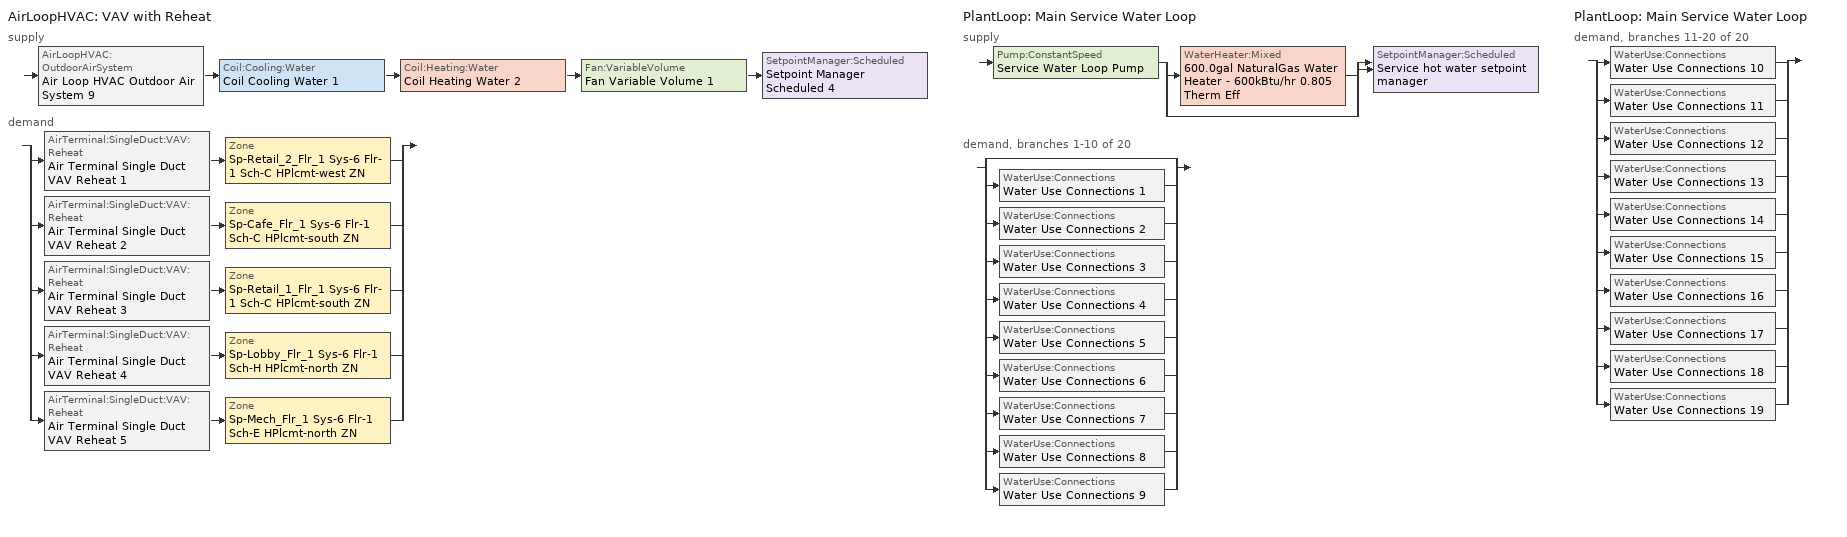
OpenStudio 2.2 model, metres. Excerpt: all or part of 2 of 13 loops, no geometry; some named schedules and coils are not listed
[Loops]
AirLoopHVAC 'VAV with Reheat'
 supply: AirLoopHVAC:OutdoorAirSystem 'Air Loop HVAC Outdoor Air System 9' > Coil:Cooling:Water 'Coil Cooling Water 1' > Coil:Heating:Water 'Coil Heating Water 2' > Fan:VariableVolume 'Fan Variable Volume 1' > SetpointManager:Scheduled 'Setpoint Manager Scheduled 4'
 demand: split
  | AirTerminal:SingleDuct:VAV:Reheat 'Air Terminal Single Duct VAV Reheat 1' > Zone 'Sp-Retail_2_Flr_1 Sys-6 Flr-1 Sch-C HPlcmt-west ZN'
  | AirTerminal:SingleDuct:VAV:Reheat 'Air Terminal Single Duct VAV Reheat 2' > Zone 'Sp-Cafe_Flr_1 Sys-6 Flr-1 Sch-C HPlcmt-south ZN'
  | AirTerminal:SingleDuct:VAV:Reheat 'Air Terminal Single Duct VAV Reheat 3' > Zone 'Sp-Retail_1_Flr_1 Sys-6 Flr-1 Sch-C HPlcmt-south ZN'
  | AirTerminal:SingleDuct:VAV:Reheat 'Air Terminal Single Duct VAV Reheat 4' > Zone 'Sp-Lobby_Flr_1 Sys-6 Flr-1 Sch-H HPlcmt-north ZN'
  | AirTerminal:SingleDuct:VAV:Reheat 'Air Terminal Single Duct VAV Reheat 5' > Zone 'Sp-Mech_Flr_1 Sys-6 Flr-1 Sch-E HPlcmt-north ZN'
PlantLoop 'Main Service Water Loop'
 supply: Pump:ConstantSpeed 'Service Water Loop Pump' > split
  | WaterHeater:Mixed '600.0gal NaturalGas Water Heater - 600kBtu/hr 0.805 Therm Eff'
  | bypass
  join > SetpointManager:Scheduled 'Service hot water setpoint manager'
 demand, branches 1-10 of 20: split
  | bypass
  | WaterUse:Connections 'Water Use Connections 1'
  | WaterUse:Connections 'Water Use Connections 2'
  | WaterUse:Connections 'Water Use Connections 3'
  | WaterUse:Connections 'Water Use Connections 4'
  | WaterUse:Connections 'Water Use Connections 5'
  | WaterUse:Connections 'Water Use Connections 6'
  | WaterUse:Connections 'Water Use Connections 7'
  | WaterUse:Connections 'Water Use Connections 8'
  | WaterUse:Connections 'Water Use Connections 9'
PlantLoop 'Main Service Water Loop'
 demand, branches 11-20 of 20: split
  | WaterUse:Connections 'Water Use Connections 10'
  | WaterUse:Connections 'Water Use Connections 11'
  | WaterUse:Connections 'Water Use Connections 12'
  | WaterUse:Connections 'Water Use Connections 13'
  | WaterUse:Connections 'Water Use Connections 14'
  | WaterUse:Connections 'Water Use Connections 15'
  | WaterUse:Connections 'Water Use Connections 16'
  | WaterUse:Connections 'Water Use Connections 17'
  | WaterUse:Connections 'Water Use Connections 18'
  | WaterUse:Connections 'Water Use Connections 19'
[Sizing:Zone] Zone Cooling Design Supply Air Temperature Input Method=SupplyAirTemperature; Zone Cooling Design Supply Air Temperature {C}=13; Zone Cooling Design Supply Air Temperature Difference {deltaC}=11.11; Zone Heating Design Supply Air Temperature Input Method=SupplyAirTemperature; Zone Heating Design Supply Air Temperature {C}=43; Zone Heating Design Supply Air Temperature Difference {deltaC}=11.11; Zone Cooling Design Supply Air Humidity Ratio {kg-H2O/kg-air}=0.0085; Zone Heating Design Supply Air Humidity Ratio {kg-H2O/kg-air}=0.008; Zone Heating Sizing Factor=1.3; Zone Cooling Sizing Factor=1.1; Cooling Design Air Flow Method=DesignDay; Heating Design Air Flow Method=DesignDay; Account for Dedicated Outdoor Air System=No; Dedicated Outdoor Air System Control Strategy=NeutralSupplyAir; Dedicated Outdoor Air Low Setpoint Temperature for Design {C}=autosize; Dedicated Outdoor Air High Setpoint Temperature for Design {C}=autosize
Sp-Mech_Flr_1 Sys-6 Flr-1 Sch-E HPlcmt-north ZN; Sp-Retail_2_Flr_1 Sys-6 Flr-1 Sch-C HPlcmt-west ZN; Sp-Retail_1_Flr_1 Sys-6 Flr-1 Sch-C HPlcmt-south ZN; Sp-Cafe_Flr_1 Sys-6 Flr-1 Sch-C HPlcmt-south ZN; Sp-Lobby_Flr_1 Sys-6 Flr-1 Sch-H HPlcmt-north ZN
[Zone equipment]
Sp-Mech_Flr_1 Sys-6 Flr-1 Sch-E HPlcmt-north ZN: Air Terminal Single Duct VAV Reheat 5, Zone HVAC Baseboard Convective Water 22
Sp-Retail_2_Flr_1 Sys-6 Flr-1 Sch-C HPlcmt-west ZN: Air Terminal Single Duct VAV Reheat 1, Zone HVAC Baseboard Convective Water 18
Sp-Retail_1_Flr_1 Sys-6 Flr-1 Sch-C HPlcmt-south ZN: Air Terminal Single Duct VAV Reheat 3, Zone HVAC Baseboard Convective Water 20
Sp-Cafe_Flr_1 Sys-6 Flr-1 Sch-C HPlcmt-south ZN: Air Terminal Single Duct VAV Reheat 2, Zone HVAC Baseboard Convective Water 19
Sp-Lobby_Flr_1 Sys-6 Flr-1 Sch-H HPlcmt-north ZN: Air Terminal Single Duct VAV Reheat 4, Zone HVAC Baseboard Convective Water 21
[PlantLoop]
Main Service Water Loop: Glycol Concentration=0; Maximum Loop Temperature {C}=60; Minimum Loop Temperature {C}=10; Plant Loop Volume {m3}=Autocalculate; Load Distribution Scheme=Optimal
[Sizing:Plant]
Main Service Water Loop: Loop Type=Heating; Design Loop Exit Temperature {C}=60; Loop Design Temperature Difference {deltaC}=5; Sizing Option=NonCoincident; Zone Timesteps in Averaging Window=1; Coincident Sizing Factor Mode=None
[AirLoopHVAC]
VAV with Reheat: Availability Schedule=VAV with Reheat Occ Sch; Availability Manager=Availability Manager Night Cycle 7; Design Supply Air Flow Rate {m3/s}=AutoSize
[Sizing:System]
VAV with Reheat: Type of Load to Size On=Sensible; Design Outdoor Air Flow Rate {m3/s}=Autosize; Minimum System Air Flow Ratio=0.3; Preheat Design Temperature {C}=7; Preheat Design Humidity Ratio {kg-H2O/kg-Air}=0.008; Precool Design Temperature {C}=13; Precool Design Humidity Ratio {kg-H2O/kg-Air}=0.008; Central Cooling Design Supply Air Temperature {C}=13; Central Heating Design Supply Air Temperature {C}=13.1; Sizing Option=NonCoincident; 100% Outdoor Air in Cooling=No; 100% Outdoor Air in Heating=No; Central Cooling Design Supply Air Humidity Ratio {kg-H2O/kg-Air}=0.0085; Central Heating Design Supply Air Humidity Ratio {kg-H2O/kg-Air}=0.008; Cooling Design Air Flow Method=DesignDay; Cooling Design Air Flow Rate {m3/s}=0; Heating Design Air Flow Method=DesignDay; Heating Design Air Flow Rate {m3/s}=0; System Outdoor Air Method=ZoneSum; Zone Maximum Outdoor Air Fraction=1; Cooling Supply Air Flow Rate Per Floor Area {m3/s-m2}=0.00996765; Cooling Fraction of Autosized Cooling Supply Air Flow Rate=1; Cooling Supply Air Flow Rate Per Unit Cooling Capacity {m3/s-W}=3.94755e-05; Heating Supply Air Flow Rate Per Floor Area {m3/s-m2}=0.00996765; Heating Fraction of Autosized Heating Supply Air Flow Rate=1; Heating Fraction of Autosized Cooling Supply Air Flow Rate=1; Heating Supply Air Flow Rate Per Unit Heating Capacity {m3/s-W}=3.15882e-05; Cooling Design Capacity Method=CoolingDesignCapacity; Cooling Design Capacity {W}=autosize; Cooling Design Capacity Per Floor Area {W/m2}=234.7; Fraction of Autosized Cooling Design Capacity=1; Heating Design Capacity Method=HeatingDesignCapacity; Heating Design Capacity {W}=autosize; Heating Design Capacity Per Floor Area {W/m2}=157; Fraction of Autosized Heating Design Capacity=1; Central Cooling Capacity Control Method=OnOff
[Controller:OutdoorAir]
Controller Outdoor Air 9: Minimum Outdoor Air Flow Rate {m3/s}=0; Maximum Outdoor Air Flow Rate {m3/s}=Autosize; Economizer Control Type=DifferentialEnthalpy; Economizer Control Action Type=ModulateFlow; Lockout Type=NoLockout; Minimum Limit Type=FixedMinimum; Minimum Outdoor Air Schedule=VAV with Reheat Occ Sch; Controller Mechanical Ventilation=Controller Mechanical Ventilation 9; High Humidity Control=No; Heat Recovery Bypass Control Type=BypassWhenWithinEconomizerLimits
[Controller:MechanicalVentilation]
Controller Mechanical Ventilation 9: Availability Schedule=Always On Discrete; System Outdoor Air Method=ZoneSum
[AirLoopHVAC:OutdoorAirSystem]
Air Loop HVAC Outdoor Air System 9: Controller=Controller Outdoor Air 9
[SetpointManager:Scheduled] Control Variable=Temperature
Name | Schedule
Setpoint Manager Scheduled 4 | Supply Air Temp
Service hot water setpoint manager | Service Water Loop Temp - 140F
[Pump:ConstantSpeed]
Service Water Loop Pump: Rated Flow Rate {m3/s}=autosize; Rated Pump Head {Pa}=29891; Rated Power Consumption {W}=autosize; Motor Efficiency=0.7; Fraction of Motor Inefficiencies to Fluid Stream=0; Pump Control Type=Intermittent
[Fan:VariableVolume]
Fan Variable Volume 1: Availability Schedule=Always On Discrete; Fan Efficiency=0.549965; Pressure Rise {Pa}=1458.33; Maximum Flow Rate {m3/s}=Autosize; Fan Power Minimum Flow Rate Input Method=Fraction; Fan Power Minimum Flow Fraction=0.5; Fan Power Minimum Air Flow Rate {m3/s}=0; Motor Efficiency=0.8461; Motor In Airstream Fraction=1; Fan Power Coefficient 1=-4.1457; Fan Power Coefficient 2=16.803; Fan Power Coefficient 3=-19.471; Fan Power Coefficient 4=7.8488; Fan Power Coefficient 5=0
[AirTerminal:SingleDuct:VAV:Reheat] Availability Schedule=Always On Discrete; Maximum Air Flow Rate {m3/s}=AutoSize; Zone Minimum Air Flow Input Method=Constant; Constant Minimum Air Flow Fraction=0.3; Maximum Hot Water or Steam Flow Rate {m3/s}=AutoSize; Minimum Hot Water or Steam Flow Rate {m3/s}=0; Convergence Tolerance=0.001; Damper Heating Action=Normal; Maximum Flow per Zone Floor Area During Reheat {m3/s-m2}=AutoSize; Maximum Flow Fraction During Reheat=AutoSize; Control For Outdoor Air=No
Name | Fixed Minimum Air Flow Rate {m3/s} | Reheat Coil | Maximum Reheat Air Temperature {C}
Air Terminal Single Duct VAV Reheat 1 | 0.155338 | Coil Heating Water 3 | 18
Air Terminal Single Duct VAV Reheat 2 | 0.377724 | Coil Heating Water 4 | 43
Air Terminal Single Duct VAV Reheat 3 | 0.134143 | Coil Heating Water 5 | 43
Air Terminal Single Duct VAV Reheat 4 | 2.61637 | Coil Heating Water 6 | 43
Air Terminal Single Duct VAV Reheat 5 | 0.328486 | Coil Heating Water 7 | 43
[WaterHeater:Mixed]
600.0gal NaturalGas Water Heater - 600kBtu/hr 0.805 Therm Eff: Tank Volume {m3}=2.27125; Setpoint Temperature Schedule=Service Water Loop Temp - 140F; Deadband Temperature Difference {deltaC}=2; Maximum Temperature Limit {C}=82.2222; Heater Control Type=Cycle; Heater Maximum Capacity {W}=175843; Heater Fuel Type=NaturalGas; Heater Thermal Efficiency=0.804593; Part Load Factor Curve=SWH-EFFFPLR-NECB2011; Off Cycle Parasitic Fuel Consumption Rate {W}=20; Off Cycle Parasitic Fuel Type=NaturalGas; Off Cycle Parasitic Heat Fraction to Tank=0.8; On Cycle Parasitic Fuel Type=NaturalGas; On Cycle Parasitic Heat Fraction to Tank=0; Ambient Temperature Indicator=Schedule; Ambient Temperature Schedule=Water Heater Ambient Temp Schedule - 70F; Off Cycle Loss Coefficient to Ambient Temperature {W/K}=20.7661; On Cycle Loss Coefficient to Ambient Temperature {W/K}=20.7661; Use Side Effectiveness=1; Source Side Effectiveness=1; Use Side Design Flow Rate {m3/s}=autosize; Source Side Design Flow Rate {m3/s}=autosize; Indirect Water Heating Recovery Time {hr}=1.5
[WaterUse:Connections]
Name | Water Use Equipment Name 1
Water Use Connections 1 | Banquet_flr_6 Service Water Use 0.32gal/min
Water Use Connections 2 | Dining_flr_6 Service Water Use 0.32gal/min
Water Use Connections 3 | Basement Service Water Use 0.51gal/min
Water Use Connections 4 | Storage_flr_1 Service Water Use 0.02gal/min
Water Use Connections 5 | Cafe_flr_1 Service Water Use 0.02gal/min
Water Use Connections 6 | Kitchen_flr_6 Service Water Use 0.05gal/min
Water Use Connections 7 | Laundry_flr_1 Service Water Use 0.02gal/min
Water Use Connections 8 | Lobby_flr_1 Service Water Use 0.33gal/min
Water Use Connections 9 | Retail_1_flr_1 Service Water Use 0.01gal/min
Water Use Connections 10 | Retail_2_flr_1 Service Water Use 0.01gal/min
Water Use Connections 11 | Room_1_flr_3 Service Water Use 0.08gal/min
Water Use Connections 12 | Room_1_flr_6 Service Water Use 0.08gal/min
Water Use Connections 13 | Room_2_flr_3 Service Water Use 0.08gal/min
Water Use Connections 14 | Room_2_flr_6 Service Water Use 0.08gal/min
Water Use Connections 15 | Room_3_mult19_flr_3 Service Water Use 0.05gal/min
Water Use Connections 16 | Room_3_mult9_flr_6 Service Water Use 0.05gal/min
Water Use Connections 17 | Room_4_mult19_flr_3 Service Water Use 0.05gal/min
Water Use Connections 18 | Room_5_flr_3 Service Water Use 0.08gal/min
Water Use Connections 19 | Room_6_flr_3 Service Water Use 0.08gal/min
[WaterUse:Equipment:Definition]
Name | Peak Flow Rate {m3/s} | Target Temperature Schedule | Sensible Fraction Schedule | Latent Fraction Schedule
Banquet_flr_6 Service Water Use Def 0.32gal/min | 2.04803e-05 | Schedule Ruleset 5 | Schedule Ruleset 3 | Schedule Ruleset 4
Dining_flr_6 Service Water Use Def 0.32gal/min | 2.04803e-05 | Schedule Ruleset 8 | Schedule Ruleset 6 | Schedule Ruleset 7
Basement Service Water Use Def 0.51gal/min | 3.19549e-05 | Schedule Ruleset 11 | Schedule Ruleset 9 | Schedule Ruleset 10
Storage_flr_1 Service Water Use Def 0.02gal/min | 1.53021e-06 | Schedule Ruleset 14 | Schedule Ruleset 12 | Schedule Ruleset 13
Cafe_flr_1 Service Water Use Def 0.02gal/min | 1.51895e-06 | Schedule Ruleset 17 | Schedule Ruleset 15 | Schedule Ruleset 16
Kitchen_flr_6 Service Water Use Def 0.05gal/min | 3.33151e-06 | Schedule Ruleset 20 | Schedule Ruleset 18 | Schedule Ruleset 19
Laundry_flr_1 Service Water Use Def 0.02gal/min | 1.26144e-06 | Schedule Ruleset 23 | Schedule Ruleset 21 | Schedule Ruleset 22
Lobby_flr_1 Service Water Use Def 0.33gal/min | 2.10199e-05 | Schedule Ruleset 26 | Schedule Ruleset 24 | Schedule Ruleset 25
Retail_1_flr_1 Service Water Use Def 0.01gal/min | 4.79494e-07 | Schedule Ruleset 29 | Schedule Ruleset 27 | Schedule Ruleset 28
Retail_2_flr_1 Service Water Use Def 0.01gal/min | 5.55256e-07 | Schedule Ruleset 32 | Schedule Ruleset 30 | Schedule Ruleset 31
Room_1_flr_3 Service Water Use Def 0.08gal/min | 5.03867e-06 | Schedule Ruleset 35 | Schedule Ruleset 33 | Schedule Ruleset 34
Room_1_flr_6 Service Water Use Def 0.08gal/min | 5.03867e-06 | Schedule Ruleset 38 | Schedule Ruleset 36 | Schedule Ruleset 37
Room_2_flr_3 Service Water Use Def 0.08gal/min | 5.03808e-06 | Schedule Ruleset 41 | Schedule Ruleset 39 | Schedule Ruleset 40
Room_2_flr_6 Service Water Use Def 0.08gal/min | 5.03808e-06 | Schedule Ruleset 44 | Schedule Ruleset 42 | Schedule Ruleset 43
Room_3_mult19_flr_3 Service Water Use Def 0.05gal/min | 3.16661e-06 | Schedule Ruleset 47 | Schedule Ruleset 45 | Schedule Ruleset 46
Room_3_mult9_flr_6 Service Water Use Def 0.05gal/min | 3.16748e-06 | Schedule Ruleset 50 | Schedule Ruleset 48 | Schedule Ruleset 49
Room_4_mult19_flr_3 Service Water Use Def 0.05gal/min | 3.16748e-06 | Schedule Ruleset 53 | Schedule Ruleset 51 | Schedule Ruleset 52
Room_5_flr_3 Service Water Use Def 0.08gal/min | 5.03867e-06 | Schedule Ruleset 56 | Schedule Ruleset 54 | Schedule Ruleset 55
Room_6_flr_3 Service Water Use Def 0.08gal/min | 5.03808e-06 | Schedule Ruleset 59 | Schedule Ruleset 57 | Schedule Ruleset 58
[WaterUse:Equipment]
Name | Water Use Equipment Definition | Space | Flow Rate Fraction Schedule
Banquet_flr_6 Service Water Use 0.32gal/min | Banquet_flr_6 Service Water Use Def 0.32gal/min | Banquet_Flr_6 | NECB-B-Service Water Heating
Dining_flr_6 Service Water Use 0.32gal/min | Dining_flr_6 Service Water Use Def 0.32gal/min | Dining_Flr_6 | NECB-B-Service Water Heating
Basement Service Water Use 0.51gal/min | Basement Service Water Use Def 0.51gal/min | Basement | NECB-E-Service Water Heating
Storage_flr_1 Service Water Use 0.02gal/min | Storage_flr_1 Service Water Use Def 0.02gal/min | Storage_Flr_1 | NECB-E-Service Water Heating
Cafe_flr_1 Service Water Use 0.02gal/min | Cafe_flr_1 Service Water Use Def 0.02gal/min | Cafe_Flr_1 | NECB-C-Service Water Heating
Kitchen_flr_6 Service Water Use 0.05gal/min | Kitchen_flr_6 Service Water Use Def 0.05gal/min | Kitchen_Flr_6 | NECB-B-Service Water Heating
Laundry_flr_1 Service Water Use 0.02gal/min | Laundry_flr_1 Service Water Use Def 0.02gal/min | Laundry_Flr_1 | NECB-C-Service Water Heating
Lobby_flr_1 Service Water Use 0.33gal/min | Lobby_flr_1 Service Water Use Def 0.33gal/min | Lobby_Flr_1 | NECB-H-Service Water Heating
Retail_1_flr_1 Service Water Use 0.01gal/min | Retail_1_flr_1 Service Water Use Def 0.01gal/min | Retail_1_Flr_1 | NECB-C-Service Water Heating
Retail_2_flr_1 Service Water Use 0.01gal/min | Retail_2_flr_1 Service Water Use Def 0.01gal/min | Retail_2_Flr_1 | NECB-C-Service Water Heating
Room_1_flr_3 Service Water Use 0.08gal/min | Room_1_flr_3 Service Water Use Def 0.08gal/min | Room_1_Flr_3 | NECB-F-Service Water Heating
Room_1_flr_6 Service Water Use 0.08gal/min | Room_1_flr_6 Service Water Use Def 0.08gal/min | Room_1_Flr_6 | NECB-F-Service Water Heating
Room_2_flr_3 Service Water Use 0.08gal/min | Room_2_flr_3 Service Water Use Def 0.08gal/min | Room_2_Flr_3 | NECB-F-Service Water Heating
Room_2_flr_6 Service Water Use 0.08gal/min | Room_2_flr_6 Service Water Use Def 0.08gal/min | Room_2_Flr_6 | NECB-F-Service Water Heating
Room_3_mult19_flr_3 Service Water Use 0.05gal/min | Room_3_mult19_flr_3 Service Water Use Def 0.05gal/min | Room_3_Mult19_Flr_3 | NECB-F-Service Water Heating
Room_3_mult9_flr_6 Service Water Use 0.05gal/min | Room_3_mult9_flr_6 Service Water Use Def 0.05gal/min | Room_3_Mult9_Flr_6 | NECB-F-Service Water Heating
Room_4_mult19_flr_3 Service Water Use 0.05gal/min | Room_4_mult19_flr_3 Service Water Use Def 0.05gal/min | Room_4_Mult19_Flr_3 | NECB-F-Service Water Heating
Room_5_flr_3 Service Water Use 0.08gal/min | Room_5_flr_3 Service Water Use Def 0.08gal/min | Room_5_Flr_3 | NECB-F-Service Water Heating
Room_6_flr_3 Service Water Use 0.08gal/min | Room_6_flr_3 Service Water Use Def 0.08gal/min | Room_6_Flr_3 | NECB-F-Service Water Heating
[AvailabilityManager:NightCycle]
Availability Manager Night Cycle 7: Control Type=CycleOnAny; Thermostat Tolerance {deltaC}=1; Cycling Run Time {s}=3600
[Schedule:Ruleset]
Supply Air Temp: Default Day Schedule=Supply Air Temp Default
Service Water Loop Temp - 140F: Default Day Schedule=Service Water Loop Temp - 140F Default
Water Heater Ambient Temp Schedule - 70F: Default Day Schedule=Water Heater Ambient Temp Schedule - 70F Default
Schedule Ruleset 3: Default Day Schedule=Schedule Day 8
Schedule Ruleset 4: Default Day Schedule=Schedule Day 9
Schedule Ruleset 5: Default Day Schedule=Schedule Day 10
NECB-B-Service Water Heating: Default Day Schedule=NECB-B-Service Water Heating Default
Schedule Ruleset 6: Default Day Schedule=Schedule Day 11
Schedule Ruleset 7: Default Day Schedule=Schedule Day 12
Schedule Ruleset 8: Default Day Schedule=Schedule Day 13
Schedule Ruleset 9: Default Day Schedule=Schedule Day 14
Schedule Ruleset 10: Default Day Schedule=Schedule Day 15
Schedule Ruleset 11: Default Day Schedule=Schedule Day 16
NECB-E-Service Water Heating: Default Day Schedule=NECB-E-Service Water Heating Default
Schedule Ruleset 12: Default Day Schedule=Schedule Day 17
Schedule Ruleset 13: Default Day Schedule=Schedule Day 18
Schedule Ruleset 14: Default Day Schedule=Schedule Day 19
Schedule Ruleset 15: Default Day Schedule=Schedule Day 20
Schedule Ruleset 16: Default Day Schedule=Schedule Day 21
Schedule Ruleset 17: Default Day Schedule=Schedule Day 22
NECB-C-Service Water Heating: Default Day Schedule=NECB-C-Service Water Heating Default
Schedule Ruleset 18: Default Day Schedule=Schedule Day 23
Schedule Ruleset 19: Default Day Schedule=Schedule Day 24
Schedule Ruleset 20: Default Day Schedule=Schedule Day 25
Schedule Ruleset 21: Default Day Schedule=Schedule Day 26
Schedule Ruleset 22: Default Day Schedule=Schedule Day 27
Schedule Ruleset 23: Default Day Schedule=Schedule Day 28
Schedule Ruleset 24: Default Day Schedule=Schedule Day 29
Schedule Ruleset 25: Default Day Schedule=Schedule Day 30
Schedule Ruleset 26: Default Day Schedule=Schedule Day 31
NECB-H-Service Water Heating: Default Day Schedule=NECB-H-Service Water Heating Default
Schedule Ruleset 27: Default Day Schedule=Schedule Day 32
Schedule Ruleset 28: Default Day Schedule=Schedule Day 33
Schedule Ruleset 29: Default Day Schedule=Schedule Day 34
NECB-F-Service Water Heating: Default Day Schedule=NECB-F-Service Water Heating Default
VAV with Reheat Occ Sch: Default Day Schedule=VAV with Reheat Occ Sch Default; Summer Design Day Schedule=VAV with Reheat Occ Sch Summer Design Day; Winter Design Day Schedule=VAV with Reheat Occ Sch Winter Design Day
[Schedule:Day]
Supply Air Temp Default: 24, 0, 13
Service Water Loop Temp - 140F Default: 24, 0, 60
Water Heater Ambient Temp Schedule - 70F Default: 24, 0, 21.1111
NECB-B-Service Water Heating Default: 1, 0, 0.6, 2, 0, 0.5, 9, 0, 0.05, 11, 0, 0.7, 12, 0, 0.4, 13, 0, 0.5, 15, 0, 0.6, 16, 0, 0.4, 18, 0, 0.3, 19, 0, 0.4, 20, 0, 0.5, 22, 0, 0.8, 24, 0, 0.9
NECB-E-Service Water Heating Default: 8, 0, 0.05, 9, 0, 0.1, 10, 0, 0.4, 12, 0, 0.5, 13, 0, 0.7, 14, 0, 0.9, 15, 0, 0.8, 16, 0, 0.7, 17, 0, 0.8, 18, 0, 0.3, 24, 0, 0.05
NECB-C-Service Water Heating Default: 8, 0, 0.05, 9, 0, 0.1, 10, 0, 0.2, 11, 0, 0.3, 12, 0, 0.4, 16, 0, 0.8, 17, 0, 0.6, 18, 0, 0.4, 19, 0, 0.3, 21, 0, 0.2, 24, 0, 0.05
NECB-H-Service Water Heating Default: 24, 0, 0.9
VAV with Reheat Occ Sch Default; VAV with Reheat Occ Sch Winter Design Day; VAV with Reheat Occ Sch Summer Design Day: 24, 0, 1
[Schedule:Rule] Date Specification Type=DateRange; Start Month=1; Start Day=1; End Month=12
Name | Schedule Ruleset | Rule Order | Day Schedule | Apply Monday | Apply Tuesday | Apply Wednesday | Apply Thursday | Apply Friday | End Day | Apply Saturday | Apply Sunday
Schedule Rule 77 | NECB-B-Service Water Heating | 2 | NECB-B-Service Water Heating Default|Wkdy Day | Yes | Yes | Yes | Yes | Yes | 31
Schedule Rule 78 | NECB-B-Service Water Heating | 1 | NECB-B-Service Water Heating Sat Day |  |  |  |  |  | 31 | Yes
Schedule Rule 79 | NECB-B-Service Water Heating | 0 | NECB-B-Service Water Heating Sun|Hol Day |  |  |  |  |  | 31 |  | Yes
Schedule Rule 80 | NECB-E-Service Water Heating | 2 | NECB-E-Service Water Heating Default|Wkdy Day | Yes | Yes | Yes | Yes | Yes | 31
Schedule Rule 81 | NECB-E-Service Water Heating | 1 | NECB-E-Service Water Heating Sat Day |  |  |  |  |  | 31 | Yes
Schedule Rule 82 | NECB-E-Service Water Heating | 0 | NECB-E-Service Water Heating Sun|Hol Day |  |  |  |  |  | 31 |  | Yes
Schedule Rule 83 | NECB-C-Service Water Heating | 2 | NECB-C-Service Water Heating Default|Wkdy Day | Yes | Yes | Yes | Yes | Yes | 31
Schedule Rule 84 | NECB-C-Service Water Heating | 1 | NECB-C-Service Water Heating Sat Day |  |  |  |  |  | 31 | Yes
Schedule Rule 85 | NECB-C-Service Water Heating | 0 | NECB-C-Service Water Heating Sun|Hol Day |  |  |  |  |  | 31 |  | Yes
Schedule Rule 86 | NECB-H-Service Water Heating | 2 | NECB-H-Service Water Heating Default|Wkdy Day | Yes | Yes | Yes | Yes | Yes | 31
Schedule Rule 87 | NECB-H-Service Water Heating | 1 | NECB-H-Service Water Heating Sat Day |  |  |  |  |  | 31 | Yes
Schedule Rule 88 | NECB-H-Service Water Heating | 0 | NECB-H-Service Water Heating Sun|Hol Day |  |  |  |  |  | 31 |  | Yes
VAV with Reheat Occ Sch Monday Rule | VAV with Reheat Occ Sch | 6 | VAV with Reheat Occ Sch Monday | Yes |  |  |  |  | 25
VAV with Reheat Occ Sch Tuesday Rule | VAV with Reheat Occ Sch | 5 | VAV with Reheat Occ Sch Tuesday |  | Yes |  |  |  | 26
VAV with Reheat Occ Sch Wednesday Rule | VAV with Reheat Occ Sch | 4 | VAV with Reheat Occ Sch Wednesday |  |  | Yes |  |  | 27
VAV with Reheat Occ Sch Thursday Rule | VAV with Reheat Occ Sch | 3 | VAV with Reheat Occ Sch Thursday |  |  |  | Yes |  | 28
VAV with Reheat Occ Sch Friday Rule | VAV with Reheat Occ Sch | 2 | VAV with Reheat Occ Sch Friday |  |  |  |  | Yes | 29
VAV with Reheat Occ Sch Saturday Rule | VAV with Reheat Occ Sch | 1 | VAV with Reheat Occ Sch Saturday |  |  |  |  |  | 30 | Yes
VAV with Reheat Occ Sch Sunday Rule | VAV with Reheat Occ Sch | 0 | VAV with Reheat Occ Sch Sunday |  |  |  |  |  | 31 |  | Yes
[Schedule:Constant]
Always On Discrete: Value=1
[Curve:Cubic]
SWH-EFFFPLR-NECB2011: Coefficient1 Constant=0.7576; Coefficient2 x=1.0071; Coefficient3 x**2=-1.4443; Coefficient4 x**3=0.6844; Minimum Value of x=0; Maximum Value of x=1
